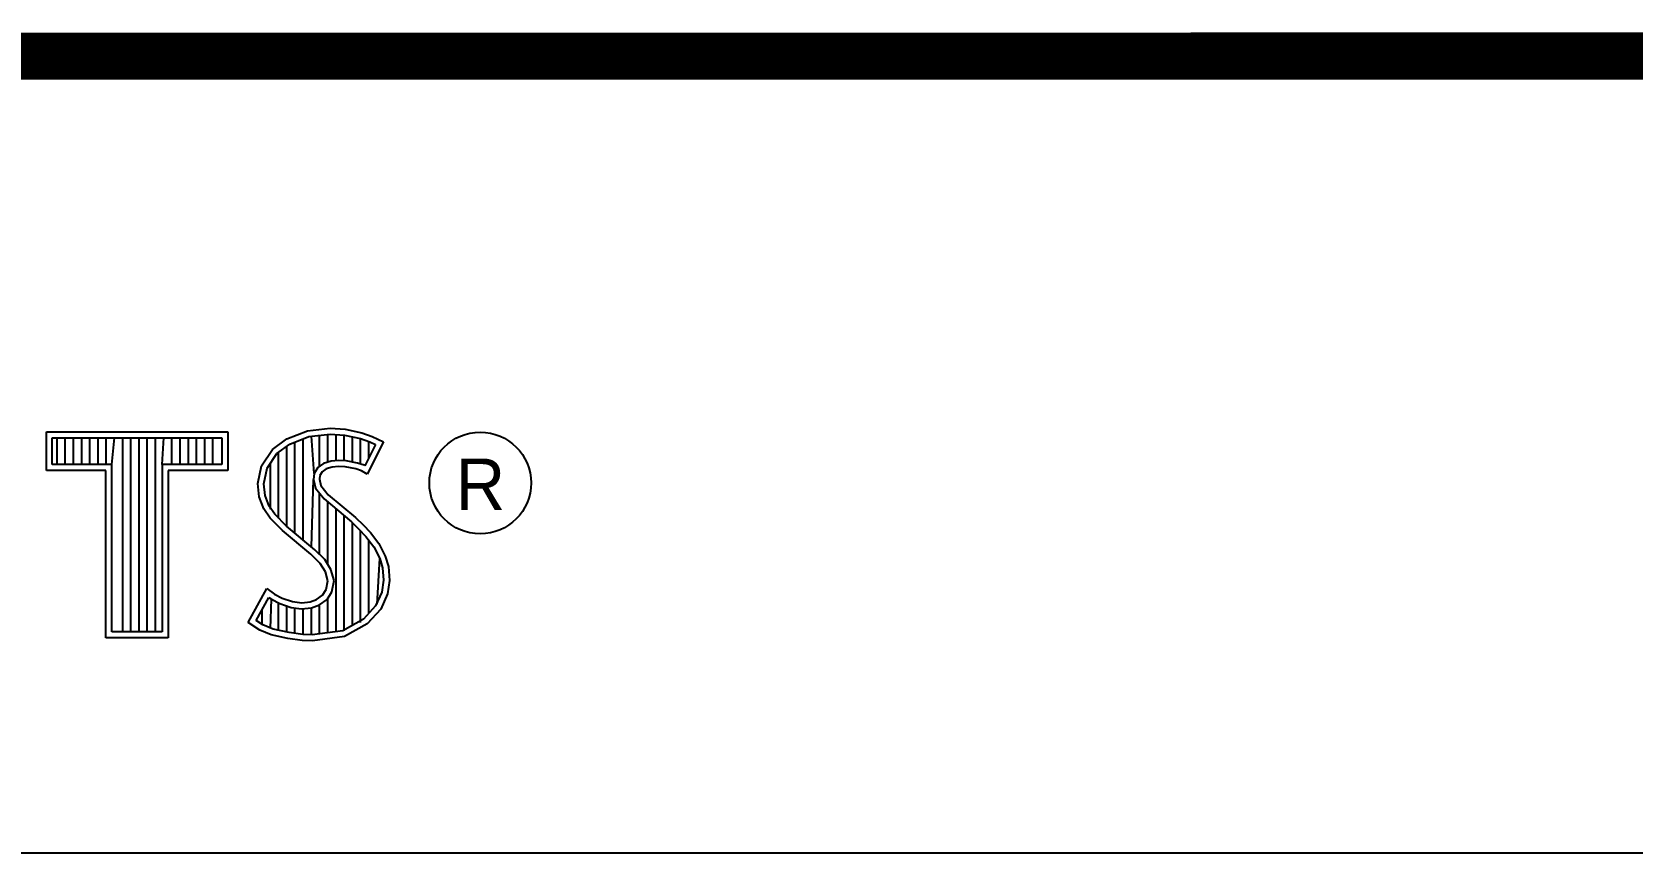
# Model space of a CAD drawing. Header units: inches. Extents: x 0.2 to 16.8, y 0.1 to 10.8.
# Drawn here: x 14.218 to 14.895, y 1.633 to 1.981 of the extents above; entities that cross this region are included whole.
import ezdxf

# ---------------------------------------------------------------- set-up
doc = ezdxf.new("R2010")
doc.units = ezdxf.units.IN
doc.header["$LTSCALE"] = 0.935
doc.header["$MEASUREMENT"] = 0
doc.layers.get('0').update_dxf_attribs({"linetype": 'CONTINUOUS'})
doc.styles.get("Standard").update_dxf_attribs({"font": 'txt', "width": 0.8})

msp = doc.modelspace()

# ---------------------------------------------------------------- linework, layer by layer
at = {"color": 2, "linetype": 'CONTINUOUS'}
for p, q in [((13.06524, 1.96953), (16.74504, 1.96953)), ((14.22365, 1.81126), (14.30046, 1.81126)), ((14.22365, 1.79499), (14.22365, 1.81126)), ((14.30046, 1.81126), (14.30046, 1.79499)), ((14.32555, 1.80834), (14.33424, 1.81179)), ((14.33424, 1.81179), (14.34384, 1.81284)), ((14.33486, 1.80932), (14.34389, 1.81031)), ((14.33941, 1.7967), (14.33941, 1.80981)), ((14.34288, 1.79844), (14.34288, 1.81019)), ((14.34384, 1.81284), (14.35029, 1.81239)), ((14.34389, 1.81031), (14.34994, 1.80988)), ((14.34636, 1.79907), (14.34636, 1.81013)), ((14.34983, 1.79906), (14.34983, 1.80989)), ((14.34994, 1.80988), (14.35666, 1.80845)), ((14.35029, 1.81239), (14.35734, 1.81089)), ((14.35734, 1.81089), (14.36169, 1.80939)), ((14.22618, 1.80873), (14.29793, 1.80873)), ((14.22618, 1.79752), (14.22618, 1.80873)), ((14.22819, 1.79752), (14.22819, 1.80873)), ((14.23167, 1.79752), (14.23167, 1.80873)), ((14.23514, 1.79752), (14.23514, 1.80873)), ((14.23862, 1.79752), (14.23862, 1.80873)), ((14.24209, 1.79752), (14.24209, 1.80873)), ((14.24557, 1.79752), (14.24557, 1.80873)), ((14.24904, 1.79752), (14.24904, 1.80873)), ((14.25137, 1.79752), (14.25252, 1.80873)), ((14.25599, 1.72656), (14.25599, 1.80873)), ((14.25947, 1.72656), (14.25947, 1.80873)), ((14.26295, 1.72656), (14.26295, 1.80873)), ((14.26642, 1.72656), (14.26642, 1.80873)), ((14.2699, 1.72656), (14.2699, 1.80873)), ((14.27274, 1.79752), (14.27337, 1.80873)), ((14.27685, 1.79752), (14.27685, 1.80873)), ((14.28032, 1.79752), (14.28032, 1.80873)), ((14.2838, 1.79752), (14.2838, 1.80873)), ((14.28727, 1.79752), (14.28727, 1.80873)), ((14.29075, 1.79752), (14.29075, 1.80873)), ((14.29422, 1.79752), (14.29422, 1.80873)), ((14.29793, 1.80873), (14.29793, 1.79752)), ((14.31475, 1.79695), (14.3194, 1.80385)), ((14.3194, 1.80385), (14.32555, 1.80834)), ((14.32125, 1.80207), (14.32678, 1.80611)), ((14.3255, 1.77133), (14.3255, 1.80518)), ((14.32678, 1.80611), (14.33486, 1.80932)), ((14.32898, 1.76843), (14.32898, 1.80699)), ((14.33245, 1.76552), (14.33245, 1.80836)), ((14.33704, 1.7936), (14.33593, 1.80943)), ((14.35331, 1.79848), (14.35331, 1.80917)), ((14.35666, 1.80845), (14.36074, 1.80705)), ((14.35678, 1.79763), (14.35678, 1.80841)), ((14.36307, 1.80596), (14.35857, 1.79697)), ((14.36649, 1.80715), (14.35959, 1.79335)), ((14.36026, 1.80033), (14.36026, 1.80721)), ((14.36074, 1.80705), (14.36307, 1.80596)), ((14.36169, 1.80939), (14.36649, 1.80715)), ((14.25137, 1.79752), (14.22618, 1.79752)), ((14.25137, 1.72656), (14.25137, 1.79752)), ((14.29793, 1.79752), (14.27274, 1.79752)), ((14.27274, 1.79752), (14.27274, 1.72656)), ((14.31325, 1.78946), (14.31475, 1.79695)), ((14.31713, 1.79596), (14.32125, 1.80207)), ((14.31855, 1.77853), (14.31855, 1.79807)), ((14.32203, 1.77481), (14.32203, 1.80264)), ((14.33867, 1.79617), (14.33704, 1.7936)), ((14.34106, 1.7979), (14.33867, 1.79617)), ((14.34424, 1.79884), (14.34106, 1.7979)), ((14.34474, 1.79635), (14.34219, 1.7956)), ((14.34737, 1.79919), (14.34424, 1.79884)), ((14.34744, 1.79665), (14.34474, 1.79635)), ((14.35061, 1.79902), (14.34737, 1.79919)), ((14.35029, 1.7965), (14.34744, 1.79665)), ((14.35479, 1.7956), (14.35029, 1.7965)), ((14.35542, 1.79805), (14.35061, 1.79902)), ((14.35826, 1.79717), (14.35542, 1.79805)), ((14.35857, 1.79697), (14.35826, 1.79717)), ((14.24884, 1.79499), (14.22365, 1.79499)), ((14.24884, 1.72404), (14.24884, 1.79499)), ((14.30046, 1.79499), (14.27527, 1.79499)), ((14.27527, 1.79499), (14.27527, 1.72404)), ((14.31385, 1.78376), (14.31325, 1.78946)), ((14.3158, 1.78934), (14.31713, 1.79596)), ((14.33593, 1.76261), (14.33679, 1.7911)), ((14.33704, 1.7936), (14.33679, 1.7911)), ((14.33679, 1.7911), (14.33761, 1.78743)), ((14.33949, 1.79275), (14.33934, 1.79125)), ((14.33934, 1.79125), (14.33994, 1.78856)), ((14.34054, 1.7944), (14.33949, 1.79275)), ((14.34219, 1.7956), (14.34054, 1.7944)), ((14.35719, 1.79485), (14.35479, 1.7956)), ((14.35959, 1.79335), (14.35719, 1.79485)), ((14.3158, 1.77866), (14.31385, 1.78376)), ((14.31633, 1.78435), (14.3158, 1.78934)), ((14.31805, 1.77985), (14.31633, 1.78435)), ((14.33761, 1.78743), (14.34129, 1.78287)), ((14.33941, 1.75939), (14.33941, 1.7852)), ((14.33994, 1.78856), (14.34309, 1.78466)), ((14.34129, 1.78287), (14.35294, 1.77319)), ((14.34309, 1.78466), (14.35464, 1.77506)), ((14.3185, 1.77476), (14.3158, 1.77866)), ((14.32044, 1.77639), (14.31805, 1.77985)), ((14.32545, 1.77138), (14.32044, 1.77639)), ((14.34288, 1.75517), (14.34288, 1.78155)), ((14.34636, 1.72661), (14.34636, 1.77866)), ((14.32375, 1.76952), (14.3185, 1.77476)), ((14.33574, 1.75947), (14.32375, 1.76952)), ((14.33745, 1.76134), (14.32545, 1.77138)), ((14.34983, 1.72707), (14.34983, 1.77577)), ((14.35294, 1.77319), (14.35598, 1.77015)), ((14.35331, 1.7293), (14.35331, 1.77282)), ((14.35464, 1.77506), (14.35779, 1.77192)), ((14.35598, 1.77015), (14.35902, 1.76697)), ((14.35678, 1.7306), (14.35678, 1.76931)), ((14.35779, 1.77192), (14.36094, 1.76862)), ((14.35902, 1.76697), (14.36239, 1.76262)), ((14.36026, 1.73444), (14.36026, 1.76537)), ((14.36094, 1.76862), (14.36454, 1.76397)), ((14.36239, 1.76262), (14.36489, 1.75763)), ((14.36454, 1.76397), (14.36724, 1.75857)), ((14.33964, 1.75557), (14.33574, 1.75947)), ((14.34163, 1.75716), (14.33745, 1.76134)), ((14.34189, 1.75198), (14.33964, 1.75557)), ((14.34423, 1.75301), (14.34163, 1.75716)), ((14.36373, 1.73828), (14.36489, 1.75763)), ((14.36489, 1.75763), (14.36609, 1.75375)), ((14.36724, 1.75857), (14.36859, 1.75423)), ((14.34294, 1.74823), (14.34189, 1.75198)), ((14.34554, 1.74833), (14.34423, 1.75301)), ((14.36609, 1.75375), (14.3665, 1.74848)), ((14.36859, 1.75423), (14.36904, 1.74838)), ((14.3092, 1.73054), (14.317, 1.74493)), ((14.317, 1.74493), (14.3203, 1.74253)), ((14.3203, 1.74253), (14.3236, 1.74088)), ((14.33814, 1.74028), (14.34069, 1.74208)), ((14.34069, 1.74208), (14.34219, 1.74448)), ((14.34219, 1.74448), (14.34294, 1.74823)), ((14.34257, 1.74031), (14.34458, 1.74353)), ((14.34458, 1.74353), (14.34554, 1.74833)), ((14.3657, 1.7434), (14.36314, 1.73763)), ((14.36814, 1.74268), (14.36529, 1.73624)), ((14.3665, 1.74848), (14.3657, 1.7434)), ((14.36904, 1.74838), (14.36814, 1.74268)), ((14.31252, 1.73136), (14.31784, 1.74119)), ((14.31508, 1.72959), (14.31508, 1.73608)), ((14.31784, 1.74119), (14.31898, 1.74036)), ((14.31855, 1.72796), (14.31898, 1.74036)), ((14.31898, 1.74036), (14.32261, 1.73855)), ((14.32203, 1.72722), (14.32203, 1.73875)), ((14.32261, 1.73855), (14.32738, 1.7369)), ((14.3236, 1.74088), (14.32795, 1.73938)), ((14.3255, 1.72642), (14.3255, 1.73755)), ((14.32738, 1.7369), (14.3318, 1.73639)), ((14.32795, 1.73938), (14.33185, 1.73893)), ((14.32898, 1.7259), (14.32898, 1.73672)), ((14.3318, 1.73639), (14.33602, 1.73675)), ((14.33185, 1.73893), (14.33544, 1.73923)), ((14.33245, 1.72538), (14.33245, 1.73632)), ((14.33544, 1.73923), (14.33814, 1.74028)), ((14.33593, 1.72524), (14.33593, 1.73671)), ((14.33602, 1.73675), (14.33935, 1.73804)), ((14.33935, 1.73804), (14.34257, 1.74031)), ((14.33941, 1.7257), (14.33941, 1.73806)), ((14.34288, 1.72615), (14.34288, 1.74053)), ((14.36314, 1.73763), (14.35799, 1.73194)), ((14.36529, 1.73624), (14.35959, 1.72994)), ((14.31415, 1.72724), (14.3092, 1.73054)), ((14.31534, 1.72949), (14.31252, 1.73136)), ((14.31969, 1.72772), (14.31534, 1.72949)), ((14.35799, 1.73194), (14.34918, 1.72698)), ((14.35959, 1.72994), (14.34999, 1.72454)), ((14.27527, 1.72404), (14.24884, 1.72404)), ((14.27274, 1.72656), (14.25137, 1.72656)), ((14.31895, 1.72529), (14.31415, 1.72724)), ((14.326, 1.72379), (14.31895, 1.72529)), ((14.32645, 1.72628), (14.31969, 1.72772)), ((14.332, 1.72289), (14.326, 1.72379)), ((14.33223, 1.72541), (14.32645, 1.72628)), ((14.33634, 1.72274), (14.332, 1.72289)), ((14.33622, 1.72528), (14.33223, 1.72541)), ((14.34918, 1.72698), (14.33622, 1.72528)), ((14.34999, 1.72454), (14.33634, 1.72274)), ((13.06532, 1.63288), (16.75003, 1.63288))]:
    msp.add_line(p, q, dxfattribs=at)
at = {"color": 7, "linetype": 'CONTINUOUS', "const_width": 0.02}
msp.add_lwpolyline([(11.47181, 1.97017), (16.75, 1.97072)], dxfattribs=at)
at = {"color": 2, "linetype": 'CONTINUOUS'}
msp.add_circle((14.40744, 1.78964), 0.02154, dxfattribs=at)

# ---------------------------------------------------------------- texts
msp.add_text('R', height=0.02174, dxfattribs=at).set_placement((14.39705, 1.77824))

doc.saveas('drawing.dxf')
